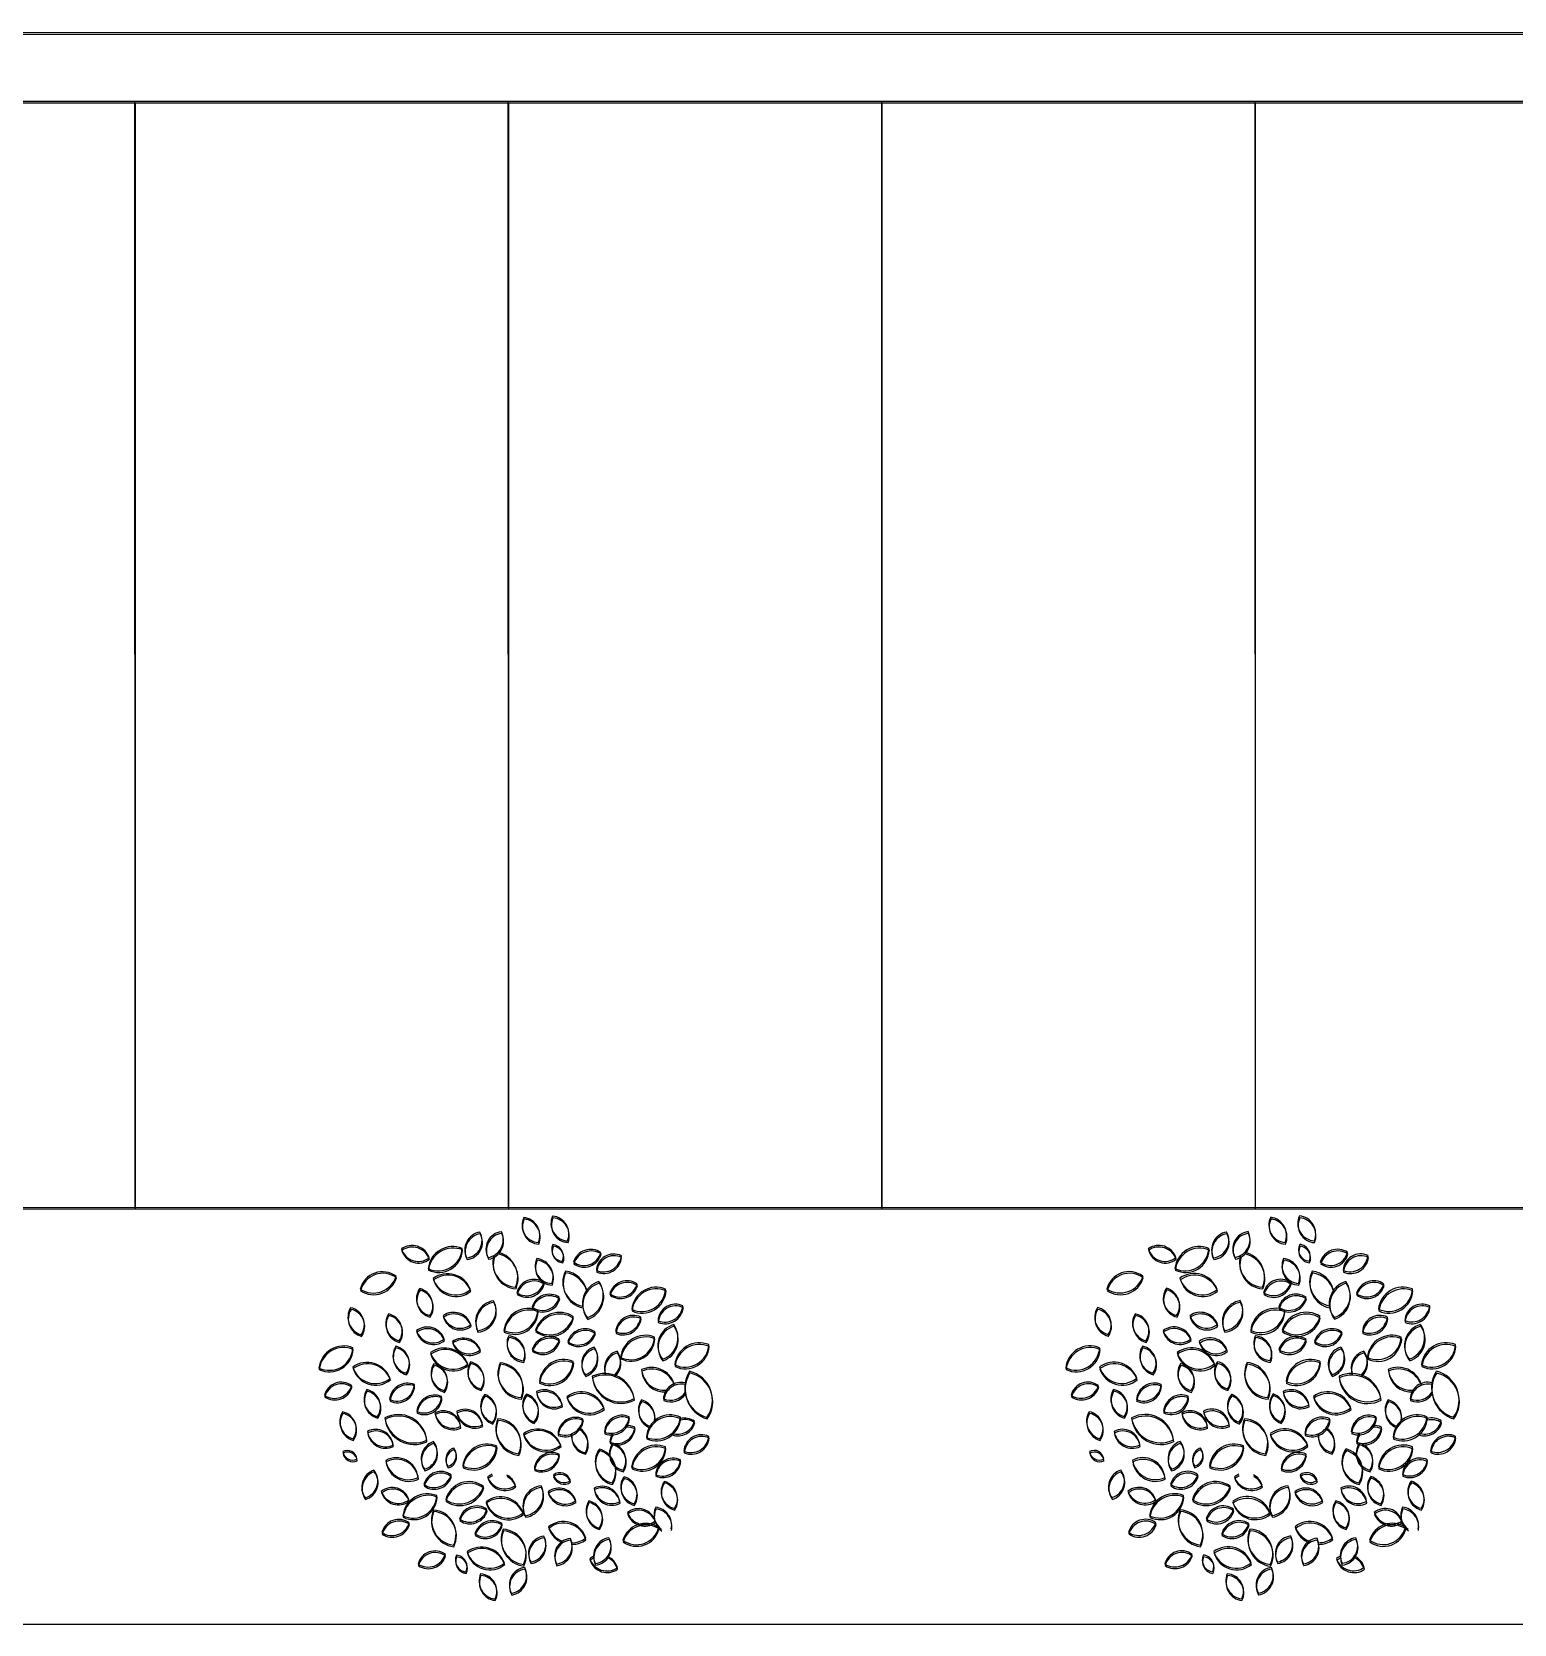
# Model space of a CAD drawing. Header units: inches. Extents: x 15 to 22798, y 21 to 21519.
# Drawn here: x 15783.2 to 15890.4, y 13372.7 to 13487.8 of the extents above; entities that cross this region are included whole.
import ezdxf

# ---------------------------------------------------------------- set-up
doc = ezdxf.new("R2010")
doc.units = ezdxf.units.IN
doc.header["$MEASUREMENT"] = 0
doc.layers.add('ARREDAMENTO', color=8, linetype='Continuous', lineweight=13)

msp = doc.modelspace()

# ---------------------------------------------------------------- linework, layer by layer
for p, q in [((15682.64, 13487.79), (16060.64, 13487.85)), ((15682.68, 13487.69), (16060.68, 13487.69)), ((16060.64, 13482.85), (15696.64, 13482.79)), ((16060.68, 13482.69), (15696.68, 13482.69)), ((15790.64, 13482.8), (15763.64, 13482.8)), ((15790.68, 13482.69), (15763.68, 13482.69)), ((15817.64, 13482.81), (15790.64, 13482.8)), ((15790.64, 13482.8), (15790.66, 13402.8)), ((15817.68, 13482.69), (15790.68, 13482.69)), ((15790.68, 13482.69), (15790.68, 13402.69)), ((15844.64, 13482.81), (15817.64, 13482.81)), ((15817.64, 13482.81), (15817.66, 13402.81)), ((15844.68, 13482.69), (15817.68, 13482.69)), ((15817.68, 13482.69), (15817.68, 13402.69)), ((15871.64, 13482.82), (15844.64, 13482.81)), ((15844.64, 13482.81), (15844.66, 13402.81)), ((15871.68, 13482.69), (15844.68, 13482.69)), ((15844.68, 13482.69), (15844.68, 13402.69)), ((15898.64, 13482.82), (15871.64, 13482.82)), ((15871.64, 13482.82), (15871.66, 13402.82)), ((15898.68, 13482.69), (15871.68, 13482.69)), ((15871.68, 13482.69), (15871.68, 13402.69)), ((16060.66, 13402.85), (15682.66, 13402.79)), ((16060.68, 13402.69), (15682.68, 13402.69)), ((14871.45, 13372.68), (16901.65, 13372.69)), ((15005.71, 13372.69), (16436.67, 13372.69)), ((15682.68, 13372.69), (16060.68, 13372.69))]:
    msp.add_line(p, q)
at = {"layer": 'ARREDAMENTO', "linetype": 'ByBlock', "lineweight": -3}
for points in [[(15818.79, 13402.1, 0.535384), (15819.83, 13400.28, 0.500203)], [(15818.82, 13401.99, 0.535384), (15819.86, 13400.16, 0.500203)], [(15820.87, 13402.2, 0.535384), (15821.95, 13400.4, 0.500203)], [(15820.9, 13402.08, 0.535384), (15821.98, 13400.29, 0.500203)], [(15814.65, 13399.17, 0.535384), (15815.6, 13401.04, 0.500203)], [(15814.68, 13399.05, 0.535384), (15815.63, 13400.92, 0.500203)], [(15817.16, 13401.07, 0.535384), (15816.21, 13399.2, 0.500203)], [(15817.19, 13400.95, 0.535384), (15816.24, 13399.08, 0.500203)], [(15809.94, 13399.83, 0.535384), (15811.94, 13399.19, 0.500203)], [(15809.97, 13399.72, 0.535384), (15811.96, 13399.07, 0.500203)], [(15811.87, 13398.4, 0.535384), (15814.32, 13399.86, 0.500203)], [(15811.89, 13398.29, 0.535384), (15814.35, 13399.75, 0.500203)], [(15820.89, 13400.14, 0.535384), (15821.58, 13398.93, 0.500203)], [(15820.92, 13400.02, 0.535384), (15821.61, 13398.82, 0.500203)], [(15822.38, 13398.87, 0.535384), (15824.35, 13399.57, 0.500203)], [(15822.4, 13398.75, 0.535384), (15824.38, 13399.46, 0.500203)], [(15825.84, 13399.33, 0.535384), (15824.03, 13398.26, 0.500203)], [(15819.73, 13399.12, 0.535384), (15820.8, 13397.32, 0.500203)], [(15819.75, 13399, 0.535384), (15820.83, 13397.2, 0.500203)], [(15825.86, 13399.21, 0.535384), (15824.06, 13398.14, 0.500203)], [(15809.55, 13397.84, 0.535384), (15806.95, 13396.92, 0.500203)], [(15809.58, 13397.73, 0.535384), (15806.98, 13396.8, 0.500203)], [(15812.23, 13397.69, 0.535384), (15814.92, 13396.88, 0.500203)], [(15812.26, 13397.58, 0.535384), (15814.95, 13396.76, 0.500203)], [(15820.24, 13397.39, 0.535384), (15818.28, 13396.64, 0.500203)], [(15820.27, 13397.27, 0.535384), (15818.31, 13396.53, 0.500203)], [(15824.22, 13397.46, 0.535384), (15823.38, 13394.85, 0.500203)], [(15824.25, 13397.34, 0.535384), (15823.41, 13394.73, 0.500203)], [(15825, 13396.59, 0.535384), (15826.97, 13397.3, 0.500203)], [(15825.02, 13396.48, 0.535384), (15827, 13397.18, 0.500203)], [(15826.59, 13395.46, 0.535384), (15829.04, 13396.92, 0.500203)], [(15811.26, 13396.97, 0.535384), (15812, 13395, 0.500203)], [(15811.29, 13396.85, 0.535384), (15812.02, 13394.89, 0.500203)], [(15815.44, 13393.91, 0.535384), (15816.6, 13396.07, 0.500203)], [(15815.47, 13393.8, 0.535384), (15816.62, 13395.96, 0.500203)], [(15819.38, 13395.62, 0.535384), (15821.35, 13396.33, 0.500203)], [(15819.4, 13395.51, 0.535384), (15821.38, 13396.21, 0.500203)], [(15826.61, 13395.34, 0.535384), (15829.07, 13396.8, 0.500203)], [(15807.03, 13393.62, 0.535384), (15806.26, 13395.57, 0.500203)], [(15807.05, 13393.5, 0.535384), (15806.29, 13395.45, 0.500203)], [(15809.76, 13393.17, 0.535384), (15809, 13395.12, 0.500203)], [(15809.79, 13393.05, 0.535384), (15809.02, 13395.01, 0.500203)], [(15812.96, 13395, 0.535384), (15814.95, 13394.35, 0.500203)], [(15812.98, 13394.88, 0.535384), (15814.98, 13394.23, 0.500203)], [(15817.35, 13393.93, 0.535384), (15819.8, 13395.39, 0.500203)], [(15817.37, 13393.81, 0.535384), (15819.83, 13395.27, 0.500203)], [(15819.63, 13393.95, 0.535384), (15822.36, 13394.93, 0.500203)], [(15819.65, 13393.84, 0.535384), (15822.38, 13394.81, 0.500203)], [(15827.24, 13394.89, 0.535384), (15825.43, 13393.82, 0.500203)], [(15827.26, 13394.77, 0.535384), (15825.46, 13393.7, 0.500203)], [(15830.29, 13395.7, 0.535384), (15828.49, 13394.63, 0.500203)], [(15830.32, 13395.58, 0.535384), (15828.51, 13394.51, 0.500203)], [(15811.02, 13393.92, 0.535384), (15813.03, 13393.31, 0.500203)], [(15811.05, 13393.8, 0.535384), (15813.05, 13393.19, 0.500203)], [(15821.96, 13393.12, 0.535384), (15823.94, 13393.83, 0.500203)], [(15821.99, 13393.01, 0.535384), (15823.96, 13393.71, 0.500203)], [(15829.63, 13394.35, 0.535384), (15828.82, 13391.84, 0.500203)], [(15829.65, 13394.23, 0.535384), (15828.84, 13391.72, 0.500203)], [(15803.97, 13391.21, 0.535384), (15806.43, 13392.67, 0.500203)], [(15803.99, 13391.1, 0.535384), (15806.45, 13392.56, 0.500203)], [(15810.28, 13390.83, 0.535384), (15809.52, 13392.78, 0.500203)], [(15810.31, 13390.72, 0.535384), (15809.54, 13392.67, 0.500203)], [(15812.04, 13392.32, 0.535384), (15814.73, 13391.5, 0.500203)], [(15812.06, 13392.2, 0.535384), (15814.75, 13391.39, 0.500203)], [(15813.63, 13393.12, 0.535384), (15815.63, 13392.52, 0.500203)], [(15813.65, 13393.01, 0.535384), (15815.66, 13392.4, 0.500203)], [(15817.69, 13393.54, 0.535384), (15818.77, 13391.74, 0.500203)], [(15817.71, 13393.42, 0.535384), (15818.79, 13391.62, 0.500203)], [(15819.39, 13392.53, 0.535384), (15821.35, 13393.28, 0.500203)], [(15819.42, 13392.42, 0.535384), (15821.38, 13393.16, 0.500203)], [(15823.88, 13392.71, 0.535384), (15823.24, 13390.72, 0.500203)], [(15823.91, 13392.6, 0.535384), (15823.26, 13390.6, 0.500203)], [(15825.78, 13391.98, 0.535384), (15828.24, 13393.44, 0.500203)], [(15825.81, 13391.87, 0.535384), (15828.26, 13393.32, 0.500203)], [(15829.7, 13391.44, 0.535384), (15832.16, 13392.9, 0.500203)], [(15829.72, 13391.32, 0.535384), (15832.18, 13392.78, 0.500203)], [(15806.42, 13391.28, 0.535384), (15809.11, 13390.46, 0.500203)], [(15806.45, 13391.17, 0.535384), (15809.14, 13390.35, 0.500203)], [(15813.03, 13389.57, 0.535384), (15812.27, 13391.52, 0.500203)], [(15813.06, 13389.45, 0.535384), (15812.29, 13391.4, 0.500203)], [(15815.67, 13389.69, 0.535384), (15814.93, 13391.65, 0.500203)], [(15815.69, 13389.58, 0.535384), (15814.96, 13391.54, 0.500203)], [(15817.08, 13391.59, 0.535384), (15818.59, 13389.07, 0.500203)], [(15817.11, 13391.48, 0.535384), (15818.62, 13388.96, 0.500203)], [(15819.91, 13390.23, 0.535384), (15822.36, 13391.69, 0.500203)], [(15819.93, 13390.11, 0.535384), (15822.39, 13391.57, 0.500203)], [(15806.34, 13389.93, 0.535384), (15804.36, 13389.23, 0.500203)], [(15823.73, 13390.61, 0.535384), (15826.76, 13389, 0.500203)], [(15823.76, 13390.5, 0.535384), (15826.79, 13388.89, 0.500203)], [(15832.02, 13387.64, 0.535384), (15830.77, 13390.97, 0.500203)], [(15832.05, 13387.53, 0.535384), (15830.8, 13390.85, 0.500203)], [(15806.36, 13389.82, 0.535384), (15804.39, 13389.12, 0.500203)], [(15808.19, 13387.69, 0.535384), (15807.43, 13389.65, 0.500203)], [(15808.22, 13387.58, 0.535384), (15807.45, 13389.53, 0.500203)], [(15809.08, 13388.93, 0.535384), (15810.87, 13390.02, 0.500203)], [(15809.11, 13388.81, 0.535384), (15810.89, 13389.91, 0.500203)], [(15811.05, 13388.07, 0.535384), (15812.83, 13389.16, 0.500203)], [(15811.07, 13387.95, 0.535384), (15812.86, 13389.05, 0.500203)], [(15815.97, 13389.3, 0.535384), (15816.52, 13387.27, 0.500203)], [(15816, 13389.18, 0.535384), (15816.54, 13387.16, 0.500203)], [(15819.52, 13387.3, 0.535384), (15818.98, 13389.33, 0.500203)], [(15819.54, 13387.19, 0.535384), (15819, 13389.21, 0.500203)], [(15819.7, 13389.51, 0.535384), (15821.55, 13388.52, 0.500203)], [(15819.73, 13389.39, 0.535384), (15821.58, 13388.41, 0.500203)], [(15821.89, 13389.14, 0.535384), (15824.58, 13388.33, 0.500203)], [(15821.92, 13389.03, 0.535384), (15824.61, 13388.21, 0.500203)], [(15806.44, 13386.09, 0.535384), (15805.67, 13388.04, 0.500203)], [(15806.46, 13385.97, 0.535384), (15805.7, 13387.93, 0.500203)], [(15811.76, 13385.99, 0.535384), (15808.73, 13387.6, 0.500203)], [(15814.21, 13386.98, 0.535384), (15812.36, 13387.96, 0.500203)], [(15814.24, 13386.86, 0.535384), (15812.39, 13387.85, 0.500203)], [(15815.79, 13387.09, 0.535384), (15813.94, 13388.08, 0.500203)], [(15815.81, 13386.98, 0.535384), (15813.96, 13387.96, 0.500203)], [(15809.33, 13385.64, 0.535384), (15807.47, 13386.62, 0.500203)], [(15811.78, 13385.88, 0.535384), (15808.75, 13387.49, 0.500203)], [(15818.41, 13385.01, 0.535384), (15816.9, 13387.53, 0.500203)], [(15818.43, 13384.89, 0.535384), (15816.92, 13387.42, 0.500203)], [(15818.76, 13386.46, 0.535384), (15821.45, 13385.64, 0.500203)], [(15823.06, 13387.52, 0.535384), (15821.26, 13386.45, 0.500203)], [(15823.09, 13387.41, 0.535384), (15821.28, 13386.34, 0.500203)], [(15826.41, 13387.68, 0.535384), (15824.62, 13386.58, 0.500203)], [(15826.43, 13387.56, 0.535384), (15824.65, 13386.46, 0.500203)], [(15830.11, 13387.65, 0.535384), (15827.65, 13386.19, 0.500203)], [(15830.13, 13387.53, 0.535384), (15827.67, 13386.08, 0.500203)], [(15809.35, 13385.53, 0.535384), (15807.5, 13386.51, 0.500203)], [(15811.61, 13383.89, 0.535384), (15812.25, 13385.89, 0.500203)], [(15811.63, 13383.78, 0.535384), (15812.28, 13385.77, 0.500203)], [(15814.37, 13384.12, 0.535384), (15816.82, 13385.57, 0.500203)], [(15814.39, 13384, 0.535384), (15816.85, 13385.46, 0.500203)], [(15818.79, 13386.34, 0.535384), (15821.48, 13385.53, 0.500203)], [(15825.21, 13385.77, 0.535384), (15825.97, 13383.82, 0.500203)], [(15825.23, 13385.65, 0.535384), (15825.99, 13383.7, 0.500203)], [(15826.58, 13384.04, 0.535384), (15829.04, 13385.5, 0.500203)], [(15832.17, 13386.26, 0.535384), (15830.36, 13385.19, 0.500203)], [(15832.19, 13386.14, 0.535384), (15830.39, 13385.07, 0.500203)], [(15806.72, 13384.62, 0.535384), (15805.69, 13385.16, 0.500203)], [(15806.74, 13384.5, 0.535384), (15805.71, 13385.05, 0.500203)], [(15811.14, 13383.29, 0.535384), (15808.8, 13384.53, 0.500203)], [(15811.17, 13383.17, 0.535384), (15808.82, 13384.42, 0.500203)], [(15813.3, 13384.11, 0.535384), (15813.72, 13385.42, 0.500203)], [(15813.32, 13383.99, 0.535384), (15813.74, 13385.3, 0.500203)], [(15821.35, 13384.97, 0.535384), (15819.55, 13383.9, 0.500203)], [(15821.37, 13384.86, 0.535384), (15819.57, 13383.79, 0.500203)], [(15824.25, 13385.35, 0.535384), (15825.17, 13382.9, 0.500203)], [(15824.27, 13385.24, 0.535384), (15825.19, 13382.78, 0.500203)], [(15826.61, 13383.92, 0.535384), (15829.06, 13385.38, 0.500203)], [(15830.12, 13384.56, 0.535384), (15828.32, 13383.49, 0.500203)], [(15830.14, 13384.45, 0.535384), (15828.34, 13383.38, 0.500203)], [(15807.31, 13381.82, 0.535384), (15807.95, 13383.82, 0.500203)], [(15807.33, 13381.71, 0.535384), (15807.97, 13383.71, 0.500203)], [(15813.53, 13383.48, 0.535384), (15811.56, 13382.78, 0.500203)], [(15813.55, 13383.36, 0.535384), (15811.58, 13382.66, 0.500203)], [(15822.15, 13383.07, 0.535384), (15820.92, 13383.47, 0.500203)], [(15822.17, 13382.95, 0.535384), (15820.94, 13383.35, 0.500203)], [(15826.03, 13383.35, 0.535384), (15826.77, 13381.39, 0.500203)], [(15826.05, 13383.23, 0.535384), (15826.79, 13381.27, 0.500203)], [(15810.48, 13381.67, 0.535384), (15808.47, 13382.28, 0.500203)], [(15810.5, 13381.56, 0.535384), (15808.5, 13382.17, 0.500203)], [(15810.04, 13380.52, 0.535384), (15812.49, 13381.98, 0.500203)], [(15815.86, 13382.65, 0.535384), (15813.14, 13381.68, 0.500203)], [(15815.89, 13382.53, 0.535384), (15813.16, 13381.56, 0.500203)], [(15820.05, 13382.69, 0.535384), (15818.89, 13380.53, 0.500203)], [(15820.07, 13382.57, 0.535384), (15818.92, 13380.41, 0.500203)], [(15822.54, 13381.61, 0.535384), (15820.54, 13382.25, 0.500203)], [(15822.56, 13381.49, 0.535384), (15820.56, 13382.14, 0.500203)], [(15823.87, 13382.53, 0.535384), (15825.72, 13381.55, 0.500203)], [(15823.89, 13382.42, 0.535384), (15825.75, 13381.43, 0.500203)], [(15828.95, 13383.01, 0.535384), (15829.69, 13381.05, 0.500203)], [(15828.97, 13382.9, 0.535384), (15829.71, 13380.93, 0.500203)], [(15810.06, 13380.41, 0.535384), (15812.52, 13381.87, 0.500203)], [(15813.7, 13378.4, 0.535384), (15812.25, 13380.94, 0.500203)], [(15816.12, 13380.98, 0.535384), (15814.14, 13380.28, 0.500203)], [(15816.14, 13380.86, 0.535384), (15814.16, 13380.16, 0.500203)], [(15816.05, 13381.55, 0.535384), (15818.74, 13380.74, 0.500203)], [(15816.07, 13381.44, 0.535384), (15818.76, 13380.62, 0.500203)], [(15824.23, 13379.63, 0.535384), (15823.49, 13381.6, 0.500203)], [(15824.25, 13379.52, 0.535384), (15823.52, 13381.48, 0.500203)], [(15828.28, 13380.15, 0.535384), (15826.28, 13380.75, 0.500203)], [(15810.5, 13380.01, 0.535384), (15808.52, 13379.31, 0.500203)], [(15810.52, 13379.89, 0.535384), (15808.54, 13379.19, 0.500203)], [(15813.72, 13378.28, 0.535384), (15812.27, 13380.83, 0.500203)], [(15815.25, 13379.22, 0.535384), (15817.21, 13379.96, 0.500203)], [(15815.27, 13379.1, 0.535384), (15817.23, 13379.85, 0.500203)], [(15825.94, 13378.76, 0.535384), (15828.54, 13379.68, 0.500203)], [(15825.96, 13378.64, 0.535384), (15828.56, 13379.57, 0.500203)], [(15828.31, 13380.03, 0.535384), (15826.3, 13380.64, 0.500203)], [(15818.76, 13377, 0.535384), (15817.3, 13379.55, 0.500203)], [(15818.78, 13376.88, 0.535384), (15817.32, 13379.43, 0.500203)], [(15820.24, 13379.05, 0.535384), (15819.29, 13377.18, 0.500203)], [(15820.26, 13378.93, 0.535384), (15819.31, 13377.06, 0.500203)], [(15822.15, 13378.88, 0.535384), (15821.16, 13377.03, 0.500203)], [(15822.17, 13378.76, 0.535384), (15821.18, 13376.91, 0.500203)], [(15823.95, 13377.08, 0.535384), (15824.94, 13378.93, 0.500203)], [(15823.97, 13376.96, 0.535384), (15824.96, 13378.81, 0.500203)], [(15813.11, 13377.73, 0.535384), (15811.14, 13377.03, 0.500203)], [(15813.13, 13377.62, 0.535384), (15811.16, 13376.91, 0.500203)], [(15814.6, 13376.46, 0.535384), (15813.91, 13377.67, 0.500203)], [(15814.62, 13376.35, 0.535384), (15813.93, 13377.55, 0.500203)], [(15814.69, 13377.92, 0.535384), (15817.38, 13377.11, 0.500203)], [(15814.71, 13377.81, 0.535384), (15817.4, 13376.99, 0.500203)], [(15818.85, 13376.78, 0.535384), (15817.9, 13374.91, 0.500203)], [(15818.87, 13376.66, 0.535384), (15817.92, 13374.79, 0.500203)], [(15816.7, 13374.5, 0.535384), (15815.66, 13376.32, 0.500203)], [(15816.72, 13374.39, 0.535384), (15815.68, 13376.21, 0.500203)]]:
    msp.add_lwpolyline(points, format="xyb", close=True, dxfattribs=at)
for points in [[(15816.63, 13399.35, 0.485783), (15818.19, 13397.05, 0.46813), (15816.92, 13399.57, 0.535384)], [(15816.66, 13399.23, 0.485783), (15818.22, 13396.94, 0.46813), (15816.95, 13399.46, 0.535384)], [(15821.79, 13398.21, 0.497857), (15823.04, 13395.68, 0.500203)], [(15823.34, 13396.84, 0.30861), (15821.79, 13398.21, 0.535384)], [(15821.82, 13398.09, 0.497857), (15823.06, 13395.57, 0.500203)], [(15823.36, 13396.72, 0.30861), (15821.82, 13398.09, 0.535384)], [(15825.54, 13392.43, 0.427879), (15824.68, 13390.82, 0.500203)], [(15825.56, 13392.31, 0.427879), (15824.71, 13390.7, 0.500203)], [(15825.35, 13390.7, 0.379729), (15825.54, 13392.43, 0.535384)], [(15825.37, 13390.58, 0.379729), (15825.56, 13392.31, 0.535384)], [(15829.66, 13390.07, 0.449067), (15827.29, 13391.09, 0.535384)], [(15827.29, 13391.09, 0.411154), (15829.09, 13389.6, 0.500203)], [(15829.68, 13389.96, 0.449067), (15827.31, 13390.97, 0.535384)], [(15827.31, 13390.97, 0.411154), (15829.11, 13389.48, 0.500203)], [(15830.45, 13390.13, 0.473768), (15828.88, 13388.97, 0.350042), (15830.45, 13389.43, 0.535384)], [(15830.48, 13390.01, 0.473768), (15828.91, 13388.86, 0.350042), (15830.48, 13389.31, 0.535384)], [(15827.3, 13388.91, 0.493715), (15827.9, 13387, 0.500203)], [(15827.32, 13388.79, 0.493715), (15827.93, 13386.88, 0.500203)], [(15828.23, 13387.39, 0.391787), (15827.3, 13388.91, 0.535384)], [(15828.26, 13387.28, 0.391787), (15827.32, 13388.79, 0.535384)], [(15822.24, 13386.44, 0.382111), (15823.22, 13385.08, 0.410997), (15822.81, 13386.88, 0.535384)], [(15822.26, 13386.33, 0.382111), (15823.25, 13384.97, 0.410997), (15822.83, 13386.76, 0.535384)], [(15825.22, 13386.49, 0.136045), (15825, 13385.85, 0.500203), (15826.81, 13386.92, 0.535384)], [(15825.24, 13386.38, 0.136045), (15825.03, 13385.74, 0.500203), (15826.83, 13386.81, 0.535384)], [(15826.81, 13386.92, 0.128884), (15826.18, 13387.05, 0.500203)], [(15826.83, 13386.81, 0.128884), (15826.2, 13386.93, 0.500203)], [(15829.5, 13386.49, 0.439965), (15831.13, 13387.37, 0.209361), (15830.09, 13387.55, 0.535384)], [(15829.52, 13386.37, 0.439965), (15831.15, 13387.26, 0.209361), (15830.12, 13387.44, 0.535384)], [(15816.5, 13383.52, 0.076845), (15816.17, 13383.33, 0.500203), (15818.18, 13382.72, 0.535384)], [(15816.52, 13383.41, 0.076845), (15816.19, 13383.21, 0.500203), (15818.2, 13382.6, 0.535384)], [(15818.18, 13382.72, 0.202478), (15817.55, 13383.47, 0.500203)], [(15818.2, 13382.6, 0.202478), (15817.57, 13383.36, 0.500203)], [(15828.33, 13381.14, 0.373165), (15828.74, 13379.54, 0.500203)], [(15828.35, 13381.02, 0.373165), (15828.76, 13379.42, 0.500203)], [(15829.45, 13379.57, 0.43907), (15828.33, 13381.14, 0.535384)], [(15829.47, 13379.45, 0.43907), (15828.35, 13381.02, 0.535384)], [(15823.26, 13378.91, 0.535384), (15820.57, 13379.72, 0.217069), (15821.59, 13378.68, 0.535384)], [(15823.28, 13378.79, 0.535384), (15820.59, 13379.61, 0.217069), (15821.61, 13378.57, 0.535384)], [(15822.25, 13378.57, 0.155177), (15823.26, 13378.91, 0.535384)], [(15822.27, 13378.45, 0.155177), (15823.28, 13378.79, 0.535384)], [(15823.83, 13377.58, 0.064212), (15823.55, 13377.42, 0.500203), (15825.55, 13376.77, 0.535384)], [(15825.55, 13376.77, 0.224005), (15824.84, 13377.58, 0.500203)], [(15823.85, 13377.47, 0.064212), (15823.58, 13377.3, 0.500203), (15825.57, 13376.65, 0.535384)], [(15825.57, 13376.65, 0.224005), (15824.87, 13377.47, 0.500203)]]:
    msp.add_lwpolyline(points, format="xyb", dxfattribs=at)
for centre, radius, start, end in [((15873.92, 13401.55), 1.26, 153.3945, 266.0501), ((15873.95, 13401.42), 1.26, 153.3851, 266.0407), ((15872.63, 13400.81), 1.31, 336.5737, 82.871), ((15872.66, 13400.69), 1.31, 336.5643, 82.8616), ((15876.01, 13401.67), 1.26, 154.579, 267.2346), ((15876.04, 13401.54), 1.26, 154.5696, 267.2252), ((15874.74, 13400.91), 1.31, 337.7581, 84.0554), ((15874.76, 13400.78), 1.31, 337.7487, 84.046), ((15869.83, 13399.75), 1.31, 99.8817, 206.1791), ((15869.85, 13399.63), 1.31, 99.8723, 206.1697), ((15868.51, 13400.43), 1.26, 276.7026, 29.3582), ((15868.53, 13400.3), 1.26, 276.6932, 29.3488), ((15871.31, 13399.82), 1.26, 96.7026, 209.3582), ((15871.34, 13399.7), 1.26, 96.6932, 209.3488), ((15869.99, 13400.5), 1.31, 279.8817, 26.1791), ((15870.01, 13400.37), 1.31, 279.8723, 26.1697), ((15864.7, 13398.77), 1.31, 18.9013, 125.1986), ((15865.16, 13400.18), 1.26, 195.7222, 308.3778), ((15864.72, 13398.65), 1.31, 18.8919, 125.1892), ((15865.18, 13400.06), 1.26, 195.7128, 308.3684), ((15867.64, 13398.22), 1.78, 67.5372, 173.8345), ((15866.61, 13399.96), 1.72, 244.3581, 357.0136), ((15867.67, 13398.1), 1.78, 67.5278, 173.8251), ((15866.64, 13399.84), 1.72, 244.3487, 357.0042), ((15870.51, 13397.79), 1.84, 336.5737, 76.9164), ((15870.53, 13397.67), 1.84, 336.5643, 76.907), ((15875.64, 13399.77), 0.833, 153.3945, 266.0501), ((15875.66, 13399.65), 0.833, 153.3851, 266.0407), ((15874.79, 13399.29), 0.866, 336.5737, 82.871), ((15874.81, 13399.16), 0.866, 336.5643, 82.8616), ((15877.63, 13398.49), 1.31, 56.4501, 162.7474), ((15877.13, 13399.89), 1.26, 233.271, 345.9266), ((15877.66, 13398.37), 1.31, 56.4407, 162.738), ((15877.16, 13399.76), 1.26, 233.2616, 345.9172), ((15879.29, 13398.2), 1.26, 64.3581, 177.0136), ((15872.31, 13398.82), 1.77, 162.4114, 266.0501), ((15872.34, 13398.7), 1.77, 162.402, 266.0407), ((15874.87, 13398.59), 1.26, 154.579, 267.2346), ((15874.89, 13398.46), 1.26, 154.5696, 267.2252), ((15873.59, 13397.82), 1.31, 337.7581, 84.0554), ((15873.62, 13397.7), 1.31, 337.7487, 84.046), ((15877.37, 13397.43), 1.76, 153.3945, 259.2615), ((15875.56, 13396.4), 1.83, 14.268, 82.871), ((15878.53, 13399.48), 1.31, 247.5372, 353.8345), ((15879.32, 13398.07), 1.26, 64.3487, 177.0042), ((15878.56, 13399.35), 1.31, 247.5278, 353.8251), ((15862.56, 13396.52), 1.66, 53.271, 165.9266), ((15861.91, 13398.37), 1.73, 236.4501, 342.7474), ((15862.59, 13396.4), 1.66, 53.2616, 165.9172), ((15861.93, 13398.24), 1.73, 236.4407, 342.738), ((15867.27, 13396.29), 1.76, 20.0053, 126.3026), ((15867.85, 13398.19), 1.69, 196.8262, 309.4817), ((15867.3, 13396.16), 1.76, 19.9959, 126.2932), ((15867.88, 13398.07), 1.69, 196.8168, 309.4723), ((15873.51, 13396.37), 1.26, 54.4555, 167.111), ((15872.99, 13397.76), 1.31, 237.6346, 343.9319), ((15873.54, 13396.24), 1.26, 54.4461, 167.1016), ((15873.01, 13397.63), 1.31, 237.6252, 343.9225), ((15877.39, 13397.3), 1.76, 153.3851, 259.2521), ((15875.59, 13396.27), 1.83, 14.2586, 82.8616), ((15878.67, 13395.88), 1.64, 105.863, 218.5186), ((15878.7, 13395.76), 1.64, 105.8536, 218.5092), ((15876.83, 13396.48), 1.71, 289.0421, 35.3395), ((15876.85, 13396.35), 1.71, 289.0327, 35.3301), ((15880.25, 13396.21), 1.31, 56.4501, 162.7474), ((15879.75, 13397.61), 1.26, 233.271, 345.9266), ((15880.27, 13396.09), 1.31, 56.4407, 162.738), ((15879.77, 13397.49), 1.26, 233.2616, 345.9172), ((15882.36, 13395.28), 1.78, 67.5372, 173.8345), ((15866.28, 13396.24), 1.26, 144.2345, 256.8901), ((15866.31, 13396.12), 1.26, 144.2252, 256.8807), ((15864.89, 13395.72), 1.31, 327.4137, 73.711), ((15864.92, 13395.6), 1.31, 327.4043, 73.7016), ((15870.83, 13394.57), 1.53, 98.7778, 205.0751), ((15870.86, 13394.45), 1.53, 98.7684, 205.0657), ((15869.3, 13395.39), 1.47, 275.5987, 28.2542), ((15869.32, 13395.26), 1.47, 275.5893, 28.2448), ((15874.63, 13395.24), 1.31, 56.4501, 162.7474), ((15874.13, 13396.64), 1.26, 233.271, 345.9266), ((15874.65, 13395.12), 1.31, 56.4407, 162.738), ((15874.15, 13396.52), 1.26, 233.2616, 345.9172), ((15881.33, 13397.02), 1.72, 244.3581, 357.0136), ((15882.39, 13395.15), 1.78, 67.5278, 173.8251), ((15881.36, 13396.89), 1.72, 244.3487, 357.0042), ((15861.38, 13394.89), 1.31, 148.2422, 254.5395), ((15861.4, 13394.77), 1.31, 148.2328, 254.5301), ((15860, 13394.35), 1.26, 325.0631, 77.7187), ((15860.02, 13394.22), 1.26, 325.0537, 77.7093), ((15864.11, 13394.44), 1.31, 148.2422, 254.5395), ((15864.14, 13394.32), 1.31, 148.2328, 254.5301), ((15862.73, 13393.9), 1.26, 325.0631, 77.7187), ((15862.76, 13393.78), 1.26, 325.0537, 77.7093), ((15867.71, 13393.93), 1.31, 18.9013, 125.1986), ((15868.17, 13395.35), 1.26, 195.7222, 308.3778), ((15867.74, 13393.81), 1.31, 18.8919, 125.1892), ((15868.19, 13395.22), 1.26, 195.7128, 308.3684), ((15873.12, 13393.75), 1.78, 67.5372, 173.8345), ((15872.09, 13395.49), 1.72, 244.3581, 357.0136), ((15873.14, 13393.62), 1.78, 67.5278, 173.8251), ((15872.11, 13395.36), 1.72, 244.3487, 357.0042), ((15875.36, 13393.43), 1.81, 56.4501, 162.7474), ((15874.67, 13395.36), 1.74, 233.271, 345.9266), ((15875.38, 13393.3), 1.81, 56.4407, 162.738), ((15874.69, 13395.23), 1.74, 233.2616, 345.9172), ((15880.69, 13393.76), 1.26, 64.3581, 177.0136), ((15879.93, 13395.03), 1.31, 247.5372, 353.8345), ((15880.72, 13393.63), 1.26, 64.3487, 177.0042), ((15879.96, 13394.91), 1.31, 247.5278, 353.8251), ((15883.75, 13394.57), 1.26, 64.3581, 177.0136), ((15882.99, 13395.85), 1.31, 247.5372, 353.8345), ((15883.77, 13394.45), 1.26, 64.3487, 177.0042), ((15883.01, 13395.72), 1.31, 247.5278, 353.8251), ((15865.8, 13392.87), 1.31, 20.0053, 126.3026), ((15866.23, 13394.29), 1.26, 196.8262, 309.4817), ((15865.82, 13392.75), 1.31, 19.9959, 126.2932), ((15866.25, 13394.17), 1.26, 196.8168, 309.4723), ((15877.21, 13392.74), 1.31, 56.4501, 162.7474), ((15876.71, 13394.14), 1.26, 233.271, 345.9266), ((15877.24, 13392.62), 1.31, 56.4407, 162.738), ((15876.74, 13394.02), 1.26, 233.2616, 345.9172), ((15884.06, 13392.83), 1.59, 105.863, 218.5186), ((15884.09, 13392.71), 1.59, 105.8536, 218.5092), ((15882.28, 13393.41), 1.65, 289.0421, 35.3395), ((15882.31, 13393.28), 1.65, 289.0327, 35.3301), ((15859.74, 13391.03), 1.78, 67.5372, 173.8345), ((15858.71, 13392.77), 1.72, 244.3581, 357.0136), ((15859.77, 13390.91), 1.78, 67.5278, 173.8251), ((15858.74, 13392.65), 1.72, 244.3487, 357.0042), ((15864.63, 13392.1), 1.31, 148.2422, 254.5395), ((15864.66, 13391.98), 1.31, 148.2328, 254.5301), ((15863.25, 13391.56), 1.26, 325.0631, 77.7187), ((15863.28, 13391.44), 1.26, 325.0537, 77.7093), ((15867.08, 13390.91), 1.76, 20.0053, 126.3026), ((15867.1, 13390.79), 1.76, 19.9959, 126.2932), ((15868.4, 13392.08), 1.31, 20.0053, 126.3026), ((15868.83, 13393.5), 1.26, 196.8262, 309.4817), ((15868.43, 13391.95), 1.31, 19.9959, 126.2932), ((15868.86, 13393.37), 1.26, 196.8168, 309.4723), ((15872.83, 13393.01), 1.26, 154.579, 267.2346), ((15872.85, 13392.88), 1.26, 154.5696, 267.2252), ((15871.55, 13392.24), 1.31, 337.7581, 84.0554), ((15871.58, 13392.12), 1.31, 337.7487, 84.046), ((15874.65, 13392.18), 1.31, 57.6346, 163.9319), ((15874.12, 13393.57), 1.26, 234.4555, 347.111), ((15874.68, 13392.06), 1.31, 57.6252, 163.9225), ((15874.15, 13393.44), 1.26, 234.4461, 347.1016), ((15878.22, 13391.51), 1.26, 105.8142, 218.4698), ((15878.25, 13391.38), 1.26, 105.8048, 218.4604), ((15876.81, 13391.96), 1.31, 288.9933, 35.2907), ((15876.84, 13391.84), 1.31, 288.9839, 35.2813), ((15881.55, 13391.8), 1.78, 67.5372, 173.8345), ((15880.52, 13393.54), 1.72, 244.3581, 357.0136), ((15881.58, 13391.68), 1.78, 67.5278, 173.8251), ((15880.55, 13393.41), 1.72, 244.3487, 357.0042), ((15885.47, 13391.26), 1.78, 67.5372, 173.8345), ((15884.44, 13392.99), 1.72, 244.3581, 357.0136), ((15885.5, 13391.13), 1.78, 67.5278, 173.8251), ((15884.47, 13392.87), 1.72, 244.3487, 357.0042), ((15861.46, 13389.87), 1.76, 20.0053, 126.3026), ((15861.49, 13389.75), 1.76, 19.9959, 126.2932), ((15867.65, 13392.82), 1.69, 196.8262, 309.4817), ((15867.68, 13392.69), 1.69, 196.8168, 309.4723), ((15867.38, 13390.84), 1.31, 148.2422, 254.5395), ((15867.41, 13390.71), 1.31, 148.2328, 254.5301), ((15866, 13390.3), 1.26, 325.0631, 77.7187), ((15866.03, 13390.17), 1.26, 325.0537, 77.7093), ((15870.04, 13390.96), 1.31, 147.4137, 253.711), ((15870.06, 13390.83), 1.31, 147.4043, 253.7016), ((15868.65, 13390.44), 1.26, 324.2345, 76.8901), ((15868.67, 13390.31), 1.26, 324.2252, 76.8807), ((15872.68, 13390.84), 1.77, 154.579, 267.2346), ((15872.7, 13390.72), 1.77, 154.5696, 267.2252), ((15870.89, 13389.78), 1.84, 337.7581, 84.0554), ((15870.92, 13389.65), 1.84, 337.7487, 84.046), ((15875.68, 13390.05), 1.78, 67.5372, 173.8345), ((15874.65, 13391.79), 1.72, 244.3581, 357.0136), ((15875.71, 13389.92), 1.78, 67.5278, 173.8251), ((15874.67, 13391.66), 1.72, 244.3487, 357.0042), ((15879.88, 13391.22), 1.26, 105.863, 198.5234), ((15879.9, 13391.1), 1.26, 105.8536, 198.514), ((15878.47, 13391.68), 1.31, 312.1666, 35.3395), ((15878.49, 13391.55), 1.31, 312.1572, 35.3301), ((15859.58, 13388.93), 1.26, 53.271, 165.9266), ((15862.04, 13391.78), 1.69, 196.8262, 309.4817), ((15862.06, 13391.65), 1.69, 196.8168, 309.4723), ((15878.65, 13388.68), 2.14, 8.8698, 115.1671), ((15879.79, 13390.83), 2.06, 185.6907, 298.3462), ((15878.67, 13388.56), 2.14, 8.8604, 115.1577), ((15879.81, 13390.7), 2.06, 185.6813, 298.3368), ((15882.02, 13389.53), 1.73, 18.4829, 115.2159), ((15882.94, 13391.26), 1.66, 185.7395, 275.1403), ((15882.05, 13389.41), 1.73, 18.4735, 115.2065), ((15882.96, 13391.14), 1.66, 185.7301, 275.1309), ((15884.14, 13388.92), 1.26, 75.6132, 177.0136), ((15886.64, 13389.78), 2.22, 147.4137, 253.711), ((15886.67, 13389.66), 2.22, 147.4043, 253.7016), ((15884.29, 13388.9), 2.13, 324.2345, 76.8901), ((15884.31, 13388.77), 2.13, 324.2252, 76.8807), ((15859.09, 13390.33), 1.31, 236.4501, 342.7474), ((15859.61, 13388.81), 1.26, 53.2616, 165.9172), ((15859.11, 13390.21), 1.31, 236.4407, 342.738), ((15862.54, 13388.97), 1.31, 148.2422, 254.5395), ((15862.57, 13388.84), 1.31, 148.2328, 254.5301), ((15861.16, 13388.43), 1.26, 325.0631, 77.7187), ((15861.19, 13388.3), 1.26, 325.0537, 77.7093), ((15864.39, 13388.81), 1.31, 68.3658, 174.6631), ((15863.61, 13390.08), 1.26, 245.1866, 357.8422), ((15864.41, 13388.69), 1.31, 68.3564, 174.6537), ((15863.63, 13389.96), 1.26, 245.1772, 357.8328), ((15866.35, 13387.96), 1.31, 68.3658, 174.6631), ((15865.57, 13389.22), 1.26, 245.1866, 357.8422), ((15866.37, 13387.83), 1.31, 68.3564, 174.6537), ((15865.6, 13389.1), 1.26, 245.1772, 357.8328), ((15870.92, 13388.48), 1.26, 138.741, 251.3966), ((15870.94, 13388.35), 1.26, 138.7316, 251.3872), ((15869.48, 13388.09), 1.31, 321.9201, 68.2175), ((15869.51, 13387.97), 1.31, 321.9107, 68.2081), ((15874.01, 13388.53), 1.31, 141.9201, 248.2175), ((15874.03, 13388.41), 1.31, 141.9107, 248.2081), ((15872.57, 13388.14), 1.26, 318.741, 71.3966), ((15872.6, 13388.02), 1.26, 318.7316, 71.3872), ((15874.26, 13388.33), 1.31, 8.8698, 115.1671), ((15874.96, 13389.64), 1.26, 185.6907, 298.3462), ((15874.28, 13388.21), 1.31, 8.8604, 115.1577), ((15874.98, 13389.52), 1.26, 185.6813, 298.3368), ((15876.93, 13387.74), 1.76, 20.0053, 126.3026), ((15877.51, 13389.64), 1.69, 196.8262, 309.4817), ((15876.96, 13387.61), 1.76, 19.9959, 126.2932), ((15877.53, 13389.52), 1.69, 196.8168, 309.4723), ((15883.38, 13390.19), 1.31, 247.5372, 324.706), ((15884.16, 13388.79), 1.26, 75.6038, 177.0042), ((15883.41, 13390.07), 1.31, 247.5278, 324.6966), ((15860.79, 13387.36), 1.31, 148.2422, 254.5395), ((15860.81, 13387.24), 1.31, 148.2328, 254.5301), ((15859.41, 13386.82), 1.26, 325.0631, 77.7187), ((15859.43, 13386.7), 1.26, 325.0537, 77.7093), ((15863.71, 13385.79), 2.06, 5.6907, 118.3462), ((15866.96, 13386.86), 1.26, 5.6907, 118.3462), ((15867.66, 13388.17), 1.31, 188.8698, 295.1671), ((15866.98, 13386.74), 1.26, 5.6813, 118.3368), ((15867.68, 13388.05), 1.31, 188.8604, 295.1577), ((15868.54, 13386.98), 1.26, 5.6907, 118.3462), ((15869.23, 13388.29), 1.31, 188.8698, 295.1671), ((15868.56, 13386.85), 1.26, 5.6813, 118.3368), ((15869.26, 13388.17), 1.31, 188.8604, 295.1577), ((15882.33, 13388.19), 1.26, 145.0631, 250.1681), ((15882.35, 13388.07), 1.26, 145.0537, 250.1587), ((15880.95, 13387.65), 1.31, 348.9611, 74.5395), ((15880.97, 13387.53), 1.31, 348.9517, 74.5301), ((15862.07, 13385.52), 1.26, 5.6907, 118.3462), ((15864.85, 13387.94), 2.14, 188.8698, 295.1671), ((15863.73, 13385.67), 2.06, 5.6813, 118.3368), ((15864.87, 13387.82), 2.14, 188.8604, 295.1577), ((15872.6, 13386.84), 1.84, 157.7581, 264.0554), ((15872.62, 13386.72), 1.84, 157.7487, 264.046), ((15870.81, 13385.77), 1.77, 334.579, 87.2346), ((15870.84, 13385.65), 1.77, 334.5696, 87.2252), ((15873.8, 13385.05), 1.76, 20.0053, 126.3026), ((15876.52, 13386.4), 1.26, 64.3581, 177.0136), ((15875.76, 13387.67), 1.31, 247.5372, 353.8345), ((15876.54, 13386.27), 1.26, 64.3487, 177.0042), ((15875.79, 13387.55), 1.31, 247.5278, 353.8251), ((15876.11, 13385.78), 1.31, 328.2422, 57.6123), ((15876.13, 13385.66), 1.31, 328.2328, 57.6029), ((15879.88, 13386.54), 1.26, 65.1866, 177.8422), ((15879.11, 13387.81), 1.31, 248.3658, 354.6631), ((15879.91, 13386.42), 1.26, 65.1772, 177.8328), ((15879.13, 13387.68), 1.31, 248.3564, 354.6537), ((15879.5, 13387.07), 1.31, 247.5372, 353.8345), ((15879.53, 13386.95), 1.31, 247.5278, 353.8251), ((15880.26, 13385.8), 1.26, 64.3581, 93.7343), ((15880.28, 13385.67), 1.26, 64.3487, 93.7249), ((15883.36, 13386.11), 1.72, 64.3581, 177.0136), ((15882.33, 13387.85), 1.78, 247.5372, 353.8345), ((15883.39, 13385.99), 1.72, 64.3487, 177.0042), ((15882.36, 13387.72), 1.78, 247.5278, 353.8251), ((15883.91, 13387.69), 1.26, 250.9353, 345.9266), ((15883.93, 13387.56), 1.26, 250.9259, 345.9172), ((15884.41, 13386.29), 1.31, 56.4501, 103.7489), ((15884.43, 13386.16), 1.31, 56.4407, 103.7395), ((15862.77, 13386.83), 1.31, 188.8698, 295.1671), ((15862.1, 13385.4), 1.26, 5.6813, 118.3368), ((15862.79, 13386.71), 1.31, 188.8604, 295.1577), ((15866.68, 13384.66), 1.31, 108.9933, 215.2907), ((15866.7, 13384.53), 1.31, 108.9839, 215.2813), ((15865.27, 13385.11), 1.26, 285.8142, 38.4698), ((15865.29, 13384.99), 1.26, 285.8048, 38.4604), ((15870.14, 13383.93), 1.78, 67.5372, 173.8345), ((15869.11, 13385.67), 1.72, 244.3581, 357.0136), ((15870.17, 13383.81), 1.78, 67.5278, 173.8251), ((15874.38, 13386.95), 1.69, 196.8262, 309.4817), ((15873.83, 13384.93), 1.76, 19.9959, 126.2932), ((15874.4, 13386.83), 1.69, 196.8168, 309.4723), ((15877.49, 13386.32), 1.26, 174.0689, 257.7187), ((15877.51, 13386.2), 1.26, 174.0595, 257.7093), ((15880.24, 13385.06), 1.26, 145.0631, 257.7187), ((15880.26, 13385.8), 1.26, 146.0247, 177.0136), ((15880.26, 13384.93), 1.26, 145.0537, 257.7093), ((15880.28, 13385.67), 1.26, 146.0153, 177.0042), ((15878.86, 13384.52), 1.31, 328.2422, 74.5395), ((15878.88, 13384.39), 1.31, 328.2328, 74.5301), ((15882.36, 13383.86), 1.78, 67.5372, 173.8345), ((15885.62, 13385.13), 1.26, 64.3581, 177.0136), ((15884.86, 13386.41), 1.31, 247.5372, 353.8345), ((15885.64, 13385.01), 1.26, 64.3487, 177.0042), ((15884.89, 13386.28), 1.31, 247.5278, 353.8251), ((15860.02, 13384.55), 0.702, 5.6907, 118.3462), ((15860.41, 13385.28), 0.73, 188.8698, 295.1671), ((15860.04, 13384.43), 0.702, 5.6813, 118.3368), ((15860.43, 13385.16), 0.73, 188.8604, 295.1577), ((15863.56, 13383.14), 1.59, 5.7395, 118.395), ((15864.44, 13384.8), 1.66, 188.9186, 295.2159), ((15863.58, 13383.01), 1.59, 5.7301, 118.3856), ((15864.46, 13384.67), 1.66, 188.9092, 295.2065), ((15868, 13384.61), 0.859, 108.9933, 215.2907), ((15868.02, 13384.49), 0.859, 108.9839, 215.2813), ((15867.07, 13384.91), 0.826, 285.8142, 38.4698), ((15867.09, 13384.79), 0.826, 285.8048, 38.4604), ((15869.13, 13385.55), 1.72, 244.3487, 357.0042), ((15874.81, 13383.85), 1.26, 64.3581, 177.0136), ((15874.05, 13385.12), 1.31, 247.5372, 353.8345), ((15874.83, 13383.72), 1.26, 64.3487, 177.0042), ((15874.07, 13385), 1.31, 247.5278, 353.8251), ((15879.52, 13384.44), 1.58, 144.2345, 256.8901), ((15879.55, 13384.32), 1.58, 144.2252, 256.8807), ((15877.79, 13383.79), 1.64, 327.4137, 73.711), ((15877.81, 13383.66), 1.64, 327.4043, 73.7016), ((15881.33, 13385.59), 1.72, 244.3581, 357.0136), ((15882.38, 13383.73), 1.78, 67.5278, 173.8251), ((15881.35, 13385.47), 1.72, 244.3487, 357.0042), ((15883.58, 13383.44), 1.26, 64.3581, 177.0136), ((15882.82, 13384.71), 1.31, 247.5372, 353.8345), ((15883.6, 13383.31), 1.26, 64.3487, 177.0042), ((15882.84, 13384.59), 1.31, 247.5278, 353.8251), ((15862.37, 13382.59), 1.31, 108.9933, 215.2907), ((15862.4, 13382.47), 1.31, 108.9839, 215.2813), ((15860.96, 13383.05), 1.26, 285.8142, 38.4698), ((15860.98, 13382.92), 1.26, 285.8048, 38.4604), ((15866.78, 13382.48), 1.26, 53.271, 165.9266), ((15866.28, 13383.88), 1.31, 236.4501, 342.7474), ((15866.8, 13382.35), 1.26, 53.2616, 165.9172), ((15866.3, 13383.75), 1.31, 236.4407, 342.738), ((15870.97, 13382.36), 1.26, 111.9047, 129.4817), ((15871.4, 13383.78), 1.31, 200.0053, 306.3026), ((15870.99, 13382.24), 1.26, 111.8953, 129.4723), ((15870.97, 13382.36), 1.26, 16.8262, 62.6117), ((15870.99, 13382.24), 1.26, 16.8168, 62.6023), ((15875.4, 13382.87), 0.777, 15.7222, 128.3778), ((15875.68, 13383.74), 0.808, 198.9013, 305.1986), ((15875.42, 13382.74), 0.777, 15.7128, 128.3684), ((15875.71, 13383.61), 0.808, 198.8919, 305.1892), ((15881.05, 13382.62), 1.26, 144.2345, 256.8901), ((15881.07, 13382.5), 1.26, 144.2252, 256.8807), ((15879.66, 13382.1), 1.31, 327.4137, 73.711), ((15879.68, 13381.98), 1.31, 327.4043, 73.7016), ((15863.27, 13381.32), 1.26, 16.8262, 129.4817), ((15863.7, 13382.74), 1.31, 200.0053, 306.3026), ((15863.3, 13381.2), 1.26, 16.8168, 129.4723), ((15863.73, 13382.62), 1.31, 199.9959, 306.2932), ((15865.81, 13380.34), 1.78, 67.5372, 173.8345), ((15868.82, 13381.26), 1.74, 53.271, 165.9266), ((15868.14, 13383.19), 1.81, 236.4501, 342.7474), ((15868.85, 13381.14), 1.74, 53.2616, 165.9172), ((15868.16, 13383.07), 1.81, 236.4407, 342.738), ((15871.43, 13383.66), 1.31, 199.9959, 306.2932), ((15874.19, 13381.23), 1.47, 95.5987, 208.2542), ((15874.21, 13381.11), 1.47, 95.5893, 208.2448), ((15872.66, 13382.05), 1.53, 278.7778, 25.0751), ((15872.68, 13381.93), 1.53, 278.7684, 25.0657), ((15875.32, 13381.27), 1.26, 15.7222, 128.3778), ((15875.78, 13382.69), 1.31, 198.9013, 305.1986), ((15875.35, 13381.15), 1.26, 15.7128, 128.3684), ((15875.8, 13382.56), 1.31, 198.8919, 305.1892), ((15878.43, 13381.36), 1.31, 8.9186, 115.2159), ((15879.12, 13382.67), 1.26, 185.7395, 298.395), ((15878.45, 13381.23), 1.31, 8.9092, 115.2065), ((15879.15, 13382.54), 1.26, 185.7301, 298.3856), ((15883.97, 13382.29), 1.26, 144.2345, 256.8901), ((15883.99, 13382.16), 1.26, 144.2252, 256.8807), ((15882.58, 13381.76), 1.31, 327.4137, 73.711), ((15882.6, 13381.64), 1.31, 327.4043, 73.7016), ((15864.78, 13382.08), 1.72, 244.3581, 357.0136), ((15865.83, 13380.22), 1.78, 67.5278, 173.8251), ((15864.8, 13381.96), 1.72, 244.3487, 357.0042), ((15867.93, 13380.22), 1.83, 156.5737, 262.871), ((15866.13, 13379.19), 1.76, 333.3945, 86.0501), ((15869.36, 13379.98), 1.26, 53.271, 165.9266), ((15868.86, 13381.38), 1.31, 236.4501, 342.7474), ((15869.38, 13379.85), 1.26, 53.2616, 165.9172), ((15871.09, 13380.15), 1.76, 20.0053, 126.3026), ((15871.66, 13382.05), 1.69, 196.8262, 309.4817), ((15871.11, 13380.02), 1.76, 19.9959, 126.2932), ((15871.69, 13381.93), 1.69, 196.8168, 309.4723), ((15878.6, 13380.9), 1.31, 147.4137, 253.711), ((15878.62, 13380.78), 1.31, 147.4043, 253.7016), ((15877.21, 13380.38), 1.26, 324.2345, 76.8901), ((15877.23, 13380.26), 1.26, 324.2252, 76.8807), ((15881.08, 13379.79), 1.26, 16.8262, 129.4817), ((15883.46, 13380.58), 1.26, 153.3945, 235.2498), ((15883.48, 13380.46), 1.26, 153.3851, 235.2405), ((15882.17, 13379.85), 1.31, 348.0517, 82.871), ((15882.19, 13379.72), 1.31, 348.0423, 82.8616), ((15863.74, 13379.01), 1.26, 53.271, 165.9266), ((15863.24, 13380.41), 1.31, 236.4501, 342.7474), ((15863.76, 13378.88), 1.26, 53.2616, 165.9172), ((15863.27, 13380.28), 1.31, 236.4407, 342.738), ((15867.95, 13380.1), 1.83, 156.5643, 262.8616), ((15866.15, 13379.07), 1.76, 333.3851, 86.0407), ((15868.89, 13381.25), 1.31, 236.4407, 342.738), ((15870.51, 13378.86), 1.31, 57.6346, 163.9319), ((15869.98, 13380.25), 1.26, 234.4555, 347.111), ((15870.53, 13378.74), 1.31, 57.6252, 163.9225), ((15870, 13380.13), 1.26, 234.4461, 347.1016), ((15875.64, 13378.43), 1.69, 16.8262, 129.4817), ((15875.66, 13378.3), 1.69, 16.8168, 129.4723), ((15881.59, 13378.25), 1.73, 56.4501, 162.7474), ((15881.61, 13378.13), 1.73, 56.4407, 162.738), ((15881.51, 13381.21), 1.31, 200.0053, 306.3026), ((15881.1, 13379.66), 1.26, 16.8168, 129.4723), ((15881.53, 13381.09), 1.31, 199.9959, 306.2932), ((15872.98, 13378.83), 1.84, 156.5737, 262.871), ((15873.01, 13378.7), 1.84, 156.5643, 262.8616), ((15871.18, 13377.8), 1.77, 333.3945, 86.0501), ((15871.2, 13377.67), 1.77, 333.3851, 86.0407), ((15874.39, 13377.81), 1.26, 96.7026, 209.3582), ((15874.41, 13377.68), 1.26, 96.6932, 209.3488), ((15873.07, 13378.48), 1.31, 279.8817, 26.1791), ((15873.09, 13378.36), 1.31, 279.8723, 26.1697), ((15876.22, 13380.33), 1.76, 200.0053, 248.9938), ((15876.24, 13380.21), 1.76, 199.9959, 248.9844), ((15876.27, 13377.64), 1.26, 95.5987, 208.2542), ((15876.29, 13377.51), 1.26, 95.5893, 208.2448), ((15874.96, 13378.33), 1.31, 278.7778, 25.0751), ((15874.98, 13378.21), 1.31, 278.7684, 25.0657), ((15876.22, 13380.33), 1.76, 271.0201, 306.3026), ((15876.24, 13380.21), 1.76, 271.0107, 306.2932), ((15879.14, 13377.64), 1.31, 98.7778, 205.0751), ((15879.16, 13377.51), 1.31, 98.7684, 205.0657), ((15877.83, 13378.34), 1.26, 275.5987, 28.2542), ((15877.85, 13378.21), 1.26, 275.5893, 28.2448), ((15880.93, 13380.1), 1.66, 233.271, 345.9266), ((15880.95, 13379.97), 1.66, 233.2616, 345.9172), ((15866.36, 13376.73), 1.26, 53.271, 165.9266), ((15865.86, 13378.13), 1.31, 236.4501, 342.7474), ((15866.38, 13376.61), 1.26, 53.2616, 165.9172), ((15865.88, 13378.01), 1.31, 236.4407, 342.738), ((15868.71, 13377.33), 0.866, 156.5737, 262.871), ((15868.73, 13377.21), 0.866, 156.5643, 262.8616), ((15867.85, 13376.85), 0.833, 333.3945, 86.0501), ((15867.88, 13376.72), 0.833, 333.3851, 86.0407), ((15869.73, 13376.52), 1.76, 20.0053, 126.3026), ((15870.31, 13378.42), 1.69, 196.8262, 309.4817), ((15869.75, 13376.39), 1.76, 19.9959, 126.2932), ((15870.33, 13378.3), 1.69, 196.8168, 309.4723), ((15878.34, 13376.44), 1.26, 113.6816, 128.3778), ((15878.34, 13376.44), 1.26, 15.7222, 66.2267), ((15870.86, 13375.81), 1.31, 156.5737, 262.871), ((15869.57, 13375.07), 1.26, 333.3945, 86.0501), ((15873, 13375.54), 1.26, 96.7026, 209.3582), ((15873.02, 13375.41), 1.26, 96.6932, 209.3488), ((15871.67, 13376.21), 1.31, 279.8817, 26.1791), ((15871.69, 13376.09), 1.31, 279.8723, 26.1697), ((15878.79, 13377.85), 1.31, 198.9013, 305.1986), ((15878.36, 13376.31), 1.26, 113.6722, 128.3684), ((15878.82, 13377.72), 1.31, 198.8919, 305.1892), ((15878.36, 13376.31), 1.26, 15.7128, 66.2173), ((15870.88, 13375.69), 1.31, 156.5643, 262.8616), ((15869.59, 13374.95), 1.26, 333.3851, 86.0407)]:
    msp.add_arc(centre, radius, start, end, dxfattribs=at)

doc.saveas('drawing.dxf')
